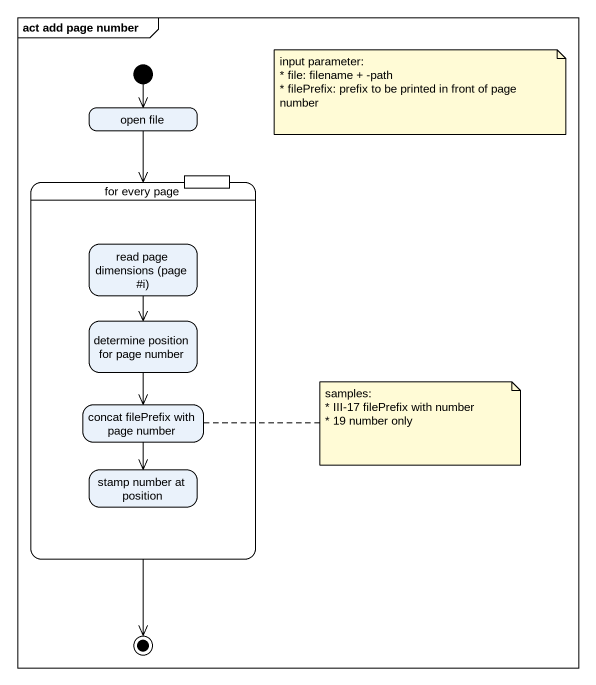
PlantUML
@startuml
mainframe act add page number
hide empty description
state "open file" as open_file
state "for every page" as for_every_page {
  state pin1 <<inputPin>>
  state "read page dimensions (page #i)" as read_page_dimensions_page_i
  state "determine position for page number" as determine_position_for_page
  state "concat filePrefix with page number" as concat_filePrefix_with_page
  state "stamp number at position" as stamp_number_at_position
}
[*] --> open_file
open_file --> for_every_page
read_page_dimensions_page_i --> determine_position_for_page
determine_position_for_page --> concat_filePrefix_with_page
concat_filePrefix_with_page --> stamp_number_at_position
for_every_page --> [*]
note as N1
  input parameter:
  * file: filename + -path
  * filePrefix: prefix to be printed in front of page number
end note
note right of concat_filePrefix_with_page
  samples:
  * III-17 filePrefix with number
  * 19 number only
end note
@enduml
